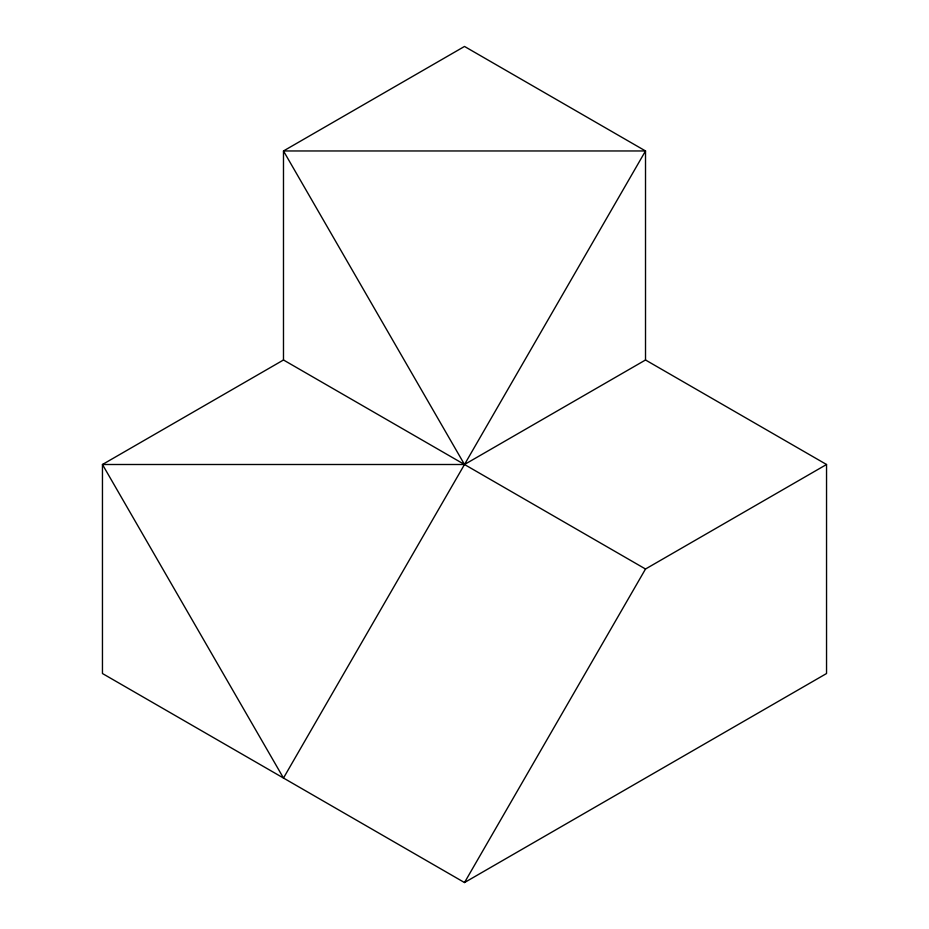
<?xml version="1.0" encoding="UTF-8"?>
<svg xmlns="http://www.w3.org/2000/svg" width="929" height="929" viewBox="0 0 929 929"><rect width="100%" height="100%" fill="white"/><g stroke="black" fill="none" stroke-linecap="round" stroke-linejoin="round"><path stroke-width="1.39" d="M464.5 882.55L645.516 569.012L826.543 464.5L826.543 673.525L464.5 882.55L102.457 673.525L102.457 464.5L283.484 359.987L645.516 569.012M283.484 359.987L283.484 150.962L464.5 46.45L645.516 150.962L283.484 778.037L102.457 464.5L464.5 464.5L645.516 359.987L826.543 464.5M464.5 464.5L283.484 150.962L645.516 150.962L645.516 359.987"/></g></svg>
